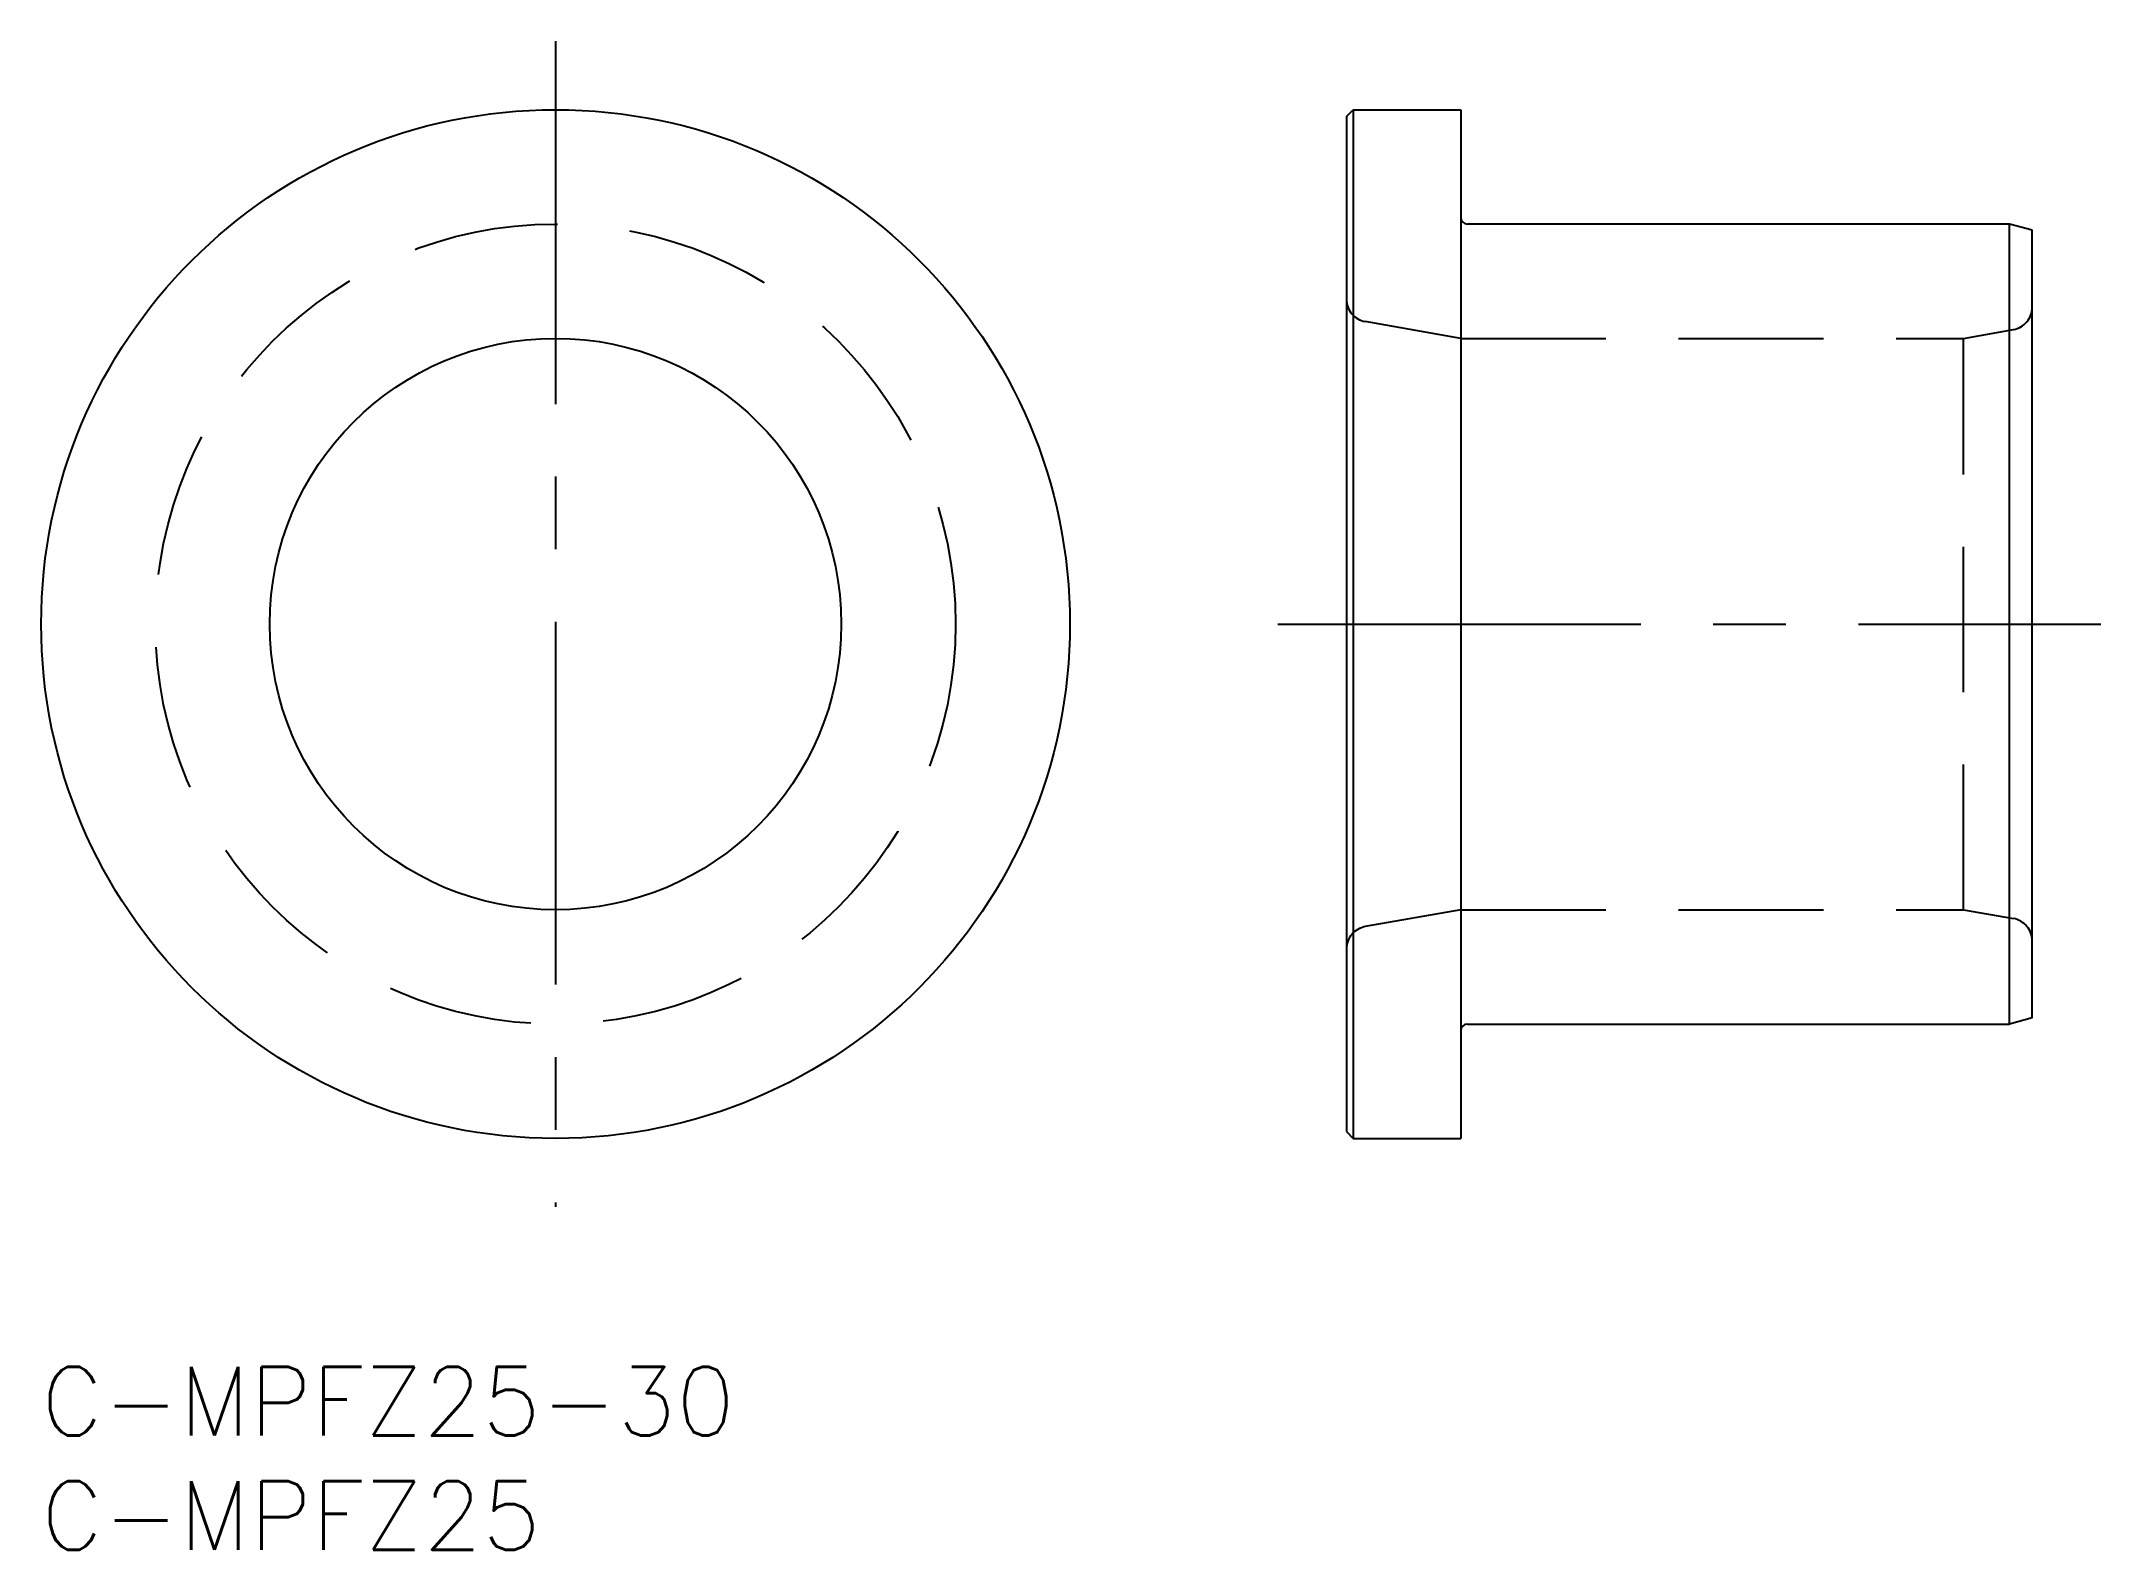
# Model space of a CAD drawing. Extents: x 0 to 90.1, y -8 to 58.
import ezdxf

# ---------------------------------------------------------------- set-up
doc = ezdxf.new("R2010")
doc.units = 0
doc.header["$LTSCALE"] = 0.5
doc.linetypes.add('CENTER', pattern=[50.8, 31.75, -6.35, 6.35, -6.35])
doc.linetypes.add('DASHED', pattern=[19.05, 12.7, -6.35])
for name, color, linetype in [('MSM_CENTER', 1, 'CENTER'), ('MSM_CONTINUOUS', 7, 'CONTINUOUS'), ('MSM_DASHED', 4, 'DASHED'), ('MSM_PART_NUMBER', 7, 'CONTINUOUS')]:
    doc.layers.add(name, color=color, linetype=linetype)
doc.styles.get("Standard").update_dxf_attribs({"font": 'txt.shx', "height": 3, "bigfont": 'bigfont.shx'})

# ---------------------------------------------------------------- blocks, each defined once
blk = doc.blocks.new('*U22')
at = {"layer": 'MSM_PART_NUMBER'}
blk.add_text('C-MPFZ25-30', height=3, dxfattribs=at).set_placement((0, -3))
blk = doc.blocks.new('*U23')
at = {"layer": 'MSM_PART_NUMBER'}
blk.add_text('C-MPFZ25', height=3, dxfattribs=at).set_placement((0, -8))

msp = doc.modelspace()

# ---------------------------------------------------------------- linework, layer by layer
at = {"layer": 'MSM_CENTER'}
for p, q in [((22.5, 58), (22.5, 7)), ((54.097, 32.5), (90.097, 32.5))]:
    msp.add_line(p, q, dxfattribs=at)
at = {"layer": 'MSM_CONTINUOUS'}
for p, q in [((57.097, 54.7), (57.397, 55)), ((57.397, 55), (57.397, 10)), ((57.397, 55), (62.097, 55)), ((62.097, 55), (62.097, 10)), ((57.097, 54.7), (57.097, 10.3)), ((86.097, 50), (62.397, 50)), ((87.097, 49.732), (86.097, 50)), ((86.097, 15), (86.097, 50)), ((87.097, 15.268), (87.097, 49.732)), ((62.397, 15), (86.097, 15)), ((87.097, 15.268), (86.097, 15)), ((57.097, 10.3), (57.397, 10)), ((57.397, 10), (62.097, 10))]:
    msp.add_line(p, q, dxfattribs=at)
for radius in [22.5, 12.5]:
    msp.add_circle((22.5, 32.5), radius, dxfattribs=at)
for centre, start, end in [((62.397, 50.3), 180, 270), ((62.397, 14.7), 90, 180)]:
    msp.add_arc(centre, 0.3, start, end, dxfattribs=at)
at = {"layer": 'MSM_DASHED'}
for p, q in [((62.097, 45), (57.923, 45.736)), ((84.097, 45), (86.271, 45.383)), ((62.097, 45), (84.097, 45)), ((62.097, 45), (62.097, 20)), ((84.097, 20), (84.097, 45)), ((62.097, 20), (57.923, 19.264)), ((62.097, 20), (84.097, 20)), ((84.097, 20), (86.271, 19.617))]:
    msp.add_line(p, q, dxfattribs=at)
msp.add_circle((22.5, 32.5), 17.5, dxfattribs=at)
for centre, start, end in [((58.097, 46.721), 180, 260), ((86.097, 46.368), 280, 0), ((58.097, 18.279), 100, 180), ((86.097, 18.632), 0, 80)]:
    msp.add_arc(centre, 1, start, end, dxfattribs=at)

# ---------------------------------------------------------------- block references
at = {"layer": 'MSM_CONTINUOUS'}
for name in ['*U22', '*U23']:
    msp.add_blockref(name, (0, 0), dxfattribs=at)

doc.saveas('drawing.dxf')
